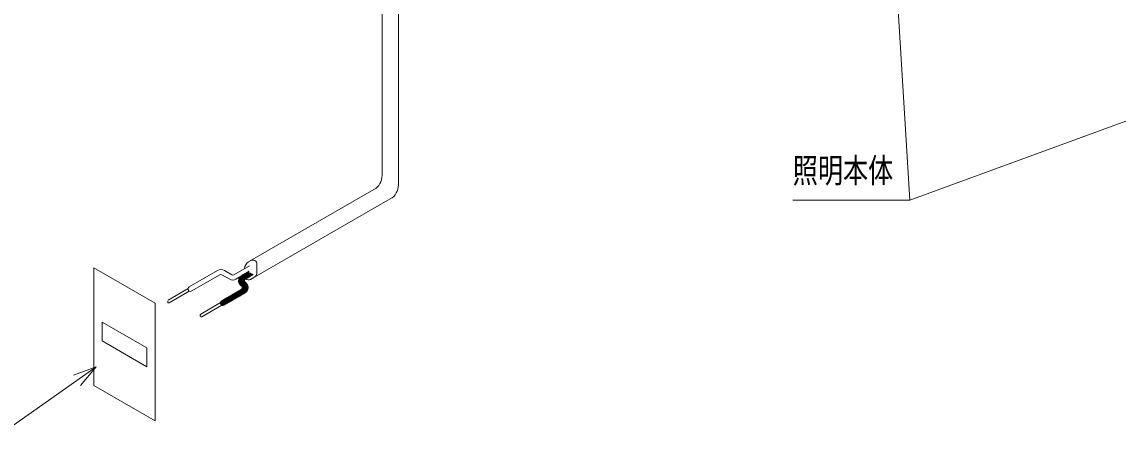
# Model space of a CAD drawing. Units: millimetres on the paper. Extents: x -305 to 305, y -152 to 152.
# Drawn here: x -193.4 to -64.2, y -4.7 to 45.6 of the extents above; entities that cross this region are included whole.
import ezdxf
from ezdxf.enums import TextEntityAlignment as Align

# ---------------------------------------------------------------- set-up
doc = ezdxf.new("R2010")
doc.units = ezdxf.units.MM
doc.layers.add('0-0_PV', color=7, linetype='Continuous', lineweight=9)
doc.layers.add('0-2_0', color=7, linetype='Continuous', lineweight=9)
doc.styles.add('ＭＳ ゴシック', font='')
doc.styles.get('ＭＳ ゴシック').set_extended_font_data('MS Gothic')

# ---------------------------------------------------------------- blocks, each defined once
blk = doc.blocks.new('_OPEN30')
at = {"layer": '0-2_0'}
blk.add_line((0, 0), (-1, 0), dxfattribs=at)
blk.add_lwpolyline([(-1, 0.2679), (0, 0), (-1, -0.2679)], dxfattribs=at)

msp = doc.modelspace()

# ---------------------------------------------------------------- linework, layer by layer
at = {"layer": '0-0_PV'}
for p, q in [((-151.031, 61.154), (-151.031, 27.558)), ((-149.111, 60.323), (-149.111, 26.449)), ((-149.111, 59.492), (-149.111, 26.449)), ((-88.933, 24.645), (-90.371, 48.374)), ((-166.636, 17.44), (-151.991, 25.895)), ((-166.128, 15.516), (-150.071, 24.787)), ((-166.645, 16.913), (-168.482, 15.852)), ((-166.743, 17.379), (-166.488, 17.525)), ((-165.768, 17.11), (-165.768, 16.14)), ((-184.951, 16.657), (-177.751, 12.5)), ((-184.951, 16.657), (-184.951, 2.801)), ((-170.409, 16.354), (-173.736, 14.433)), ((-170.409, 16.354), (-173.736, 14.433)), ((-170.121, 15.856), (-173.496, 13.907)), ((-170.121, 15.856), (-173.496, 13.907)), ((-169.881, 15.856), (-168.962, 15.325)), ((-169.593, 16.354), (-168.722, 15.852)), ((-166.826, 16.143), (-168.242, 15.325)), ((-167.916, 15.107), (-166.86, 16.163)), ((-167.916, 15.107), (-166.86, 16.163)), ((-167.913, 15.164), (-166.983, 16.094)), ((-167.913, 15.164), (-166.983, 16.094)), ((-167.911, 15.059), (-166.823, 16.146)), ((-167.911, 15.059), (-166.823, 16.146)), ((-167.911, 15.22), (-167.111, 16.02)), ((-167.911, 15.22), (-167.111, 16.02)), ((-167.903, 15.013), (-166.786, 16.129)), ((-167.903, 15.013), (-166.786, 16.129)), ((-167.9, 15.285), (-167.238, 15.946)), ((-167.9, 15.285), (-167.238, 15.946)), ((-167.894, 14.967), (-166.75, 16.112)), ((-167.894, 14.967), (-166.75, 16.112)), ((-167.884, 14.924), (-166.713, 16.095)), ((-167.884, 14.924), (-166.713, 16.095)), ((-167.879, 15.359), (-167.366, 15.873)), ((-167.879, 15.359), (-167.366, 15.873)), ((-167.868, 14.886), (-166.676, 16.078)), ((-167.868, 14.886), (-166.676, 16.078)), ((-167.852, 14.848), (-166.639, 16.061)), ((-167.852, 14.848), (-166.639, 16.061)), ((-167.843, 15.449), (-167.493, 15.799)), ((-167.843, 15.449), (-167.493, 15.799)), ((-167.836, 14.81), (-166.602, 16.044)), ((-167.836, 14.81), (-166.602, 16.044)), ((-167.818, 14.774), (-166.565, 16.027)), ((-167.818, 14.774), (-166.565, 16.027)), ((-166.865, 14.608), (-167.796, 15.538)), ((-166.865, 14.608), (-167.796, 15.538)), ((-167.795, 14.743), (-166.528, 16.01)), ((-167.795, 14.743), (-166.528, 16.01)), ((-167.773, 14.712), (-166.491, 15.993)), ((-167.773, 14.712), (-166.491, 15.993)), ((-167.185, 14.982), (-167.772, 15.569)), ((-167.185, 14.982), (-167.772, 15.569)), ((-167.237, 15.087), (-167.747, 15.597)), ((-167.237, 15.087), (-167.747, 15.597)), ((-167.735, 15.612), (-167.659, 15.688)), ((-167.735, 15.612), (-167.659, 15.688)), ((-167.243, 15.147), (-167.722, 15.626)), ((-167.243, 15.147), (-167.722, 15.626)), ((-167.237, 15.195), (-167.697, 15.655)), ((-167.237, 15.195), (-167.697, 15.655)), ((-167.222, 15.235), (-167.668, 15.681)), ((-167.222, 15.235), (-167.668, 15.681)), ((-167.203, 15.269), (-167.637, 15.703)), ((-167.203, 15.269), (-167.637, 15.703)), ((-167.18, 15.3), (-167.606, 15.726)), ((-167.18, 15.3), (-167.606, 15.726)), ((-167.151, 15.325), (-167.575, 15.749)), ((-167.151, 15.325), (-167.575, 15.749)), ((-166.673, 16.273), (-167.558, 15.762)), ((-166.862, 16.164), (-167.558, 15.762)), ((-167.121, 15.349), (-167.543, 15.771)), ((-167.121, 15.349), (-167.543, 15.771)), ((-167.087, 15.369), (-167.509, 15.79)), ((-167.087, 15.369), (-167.509, 15.79)), ((-167.053, 15.388), (-167.475, 15.81)), ((-167.053, 15.388), (-167.475, 15.81)), ((-167.019, 15.408), (-167.44, 15.83)), ((-167.019, 15.408), (-167.44, 15.83)), ((-166.985, 15.428), (-167.406, 15.849)), ((-166.985, 15.428), (-167.406, 15.849)), ((-166.95, 15.448), (-167.372, 15.869)), ((-166.95, 15.448), (-167.372, 15.869)), ((-166.916, 15.467), (-167.338, 15.889)), ((-166.916, 15.467), (-167.338, 15.889)), ((-166.882, 15.487), (-167.304, 15.909)), ((-166.882, 15.487), (-167.304, 15.909)), ((-166.848, 15.507), (-167.27, 15.928)), ((-166.848, 15.507), (-167.27, 15.928)), ((-166.814, 15.526), (-167.236, 15.948)), ((-166.814, 15.526), (-167.236, 15.948)), ((-166.78, 15.546), (-167.201, 15.968)), ((-166.78, 15.546), (-167.201, 15.968)), ((-166.746, 15.566), (-167.167, 15.988)), ((-166.746, 15.566), (-167.167, 15.988)), ((-166.711, 15.586), (-167.133, 16.007)), ((-166.711, 15.586), (-167.133, 16.007)), ((-166.22, 15.869), (-167.126, 15.346)), ((-166.22, 15.869), (-167.126, 15.346)), ((-166.677, 15.605), (-167.099, 16.027)), ((-166.677, 15.605), (-167.099, 16.027)), ((-166.643, 15.625), (-167.065, 16.047)), ((-166.643, 15.625), (-167.065, 16.047)), ((-166.609, 15.645), (-167.031, 16.066)), ((-166.609, 15.645), (-167.031, 16.066)), ((-167.027, 15.403), (-166.454, 15.977)), ((-167.027, 15.403), (-166.454, 15.977)), ((-166.575, 15.664), (-166.996, 16.086)), ((-166.575, 15.664), (-166.996, 16.086)), ((-166.541, 15.684), (-166.962, 16.106)), ((-166.541, 15.684), (-166.962, 16.106)), ((-166.506, 15.704), (-166.928, 16.126)), ((-166.506, 15.704), (-166.928, 16.126)), ((-166.9, 15.477), (-166.417, 15.96)), ((-166.9, 15.477), (-166.417, 15.96)), ((-166.472, 15.724), (-166.894, 16.145)), ((-166.472, 15.724), (-166.894, 16.145)), ((-166.438, 15.743), (-166.855, 16.16)), ((-166.438, 15.743), (-166.855, 16.16)), ((-166.772, 15.55), (-166.38, 15.943)), ((-166.772, 15.55), (-166.38, 15.943)), ((-166.404, 15.763), (-166.756, 16.115)), ((-166.404, 15.763), (-166.756, 16.115)), ((-166.37, 15.783), (-166.656, 16.069)), ((-166.37, 15.783), (-166.656, 16.069)), ((-166.645, 15.624), (-166.343, 15.926)), ((-166.645, 15.624), (-166.343, 15.926)), ((-166.336, 15.803), (-166.557, 16.024)), ((-166.336, 15.803), (-166.557, 16.024)), ((-166.517, 15.698), (-166.306, 15.909)), ((-166.517, 15.698), (-166.306, 15.909)), ((-166.503, 15.3), (-166.128, 15.516)), ((-166.301, 15.822), (-166.457, 15.978)), ((-166.301, 15.822), (-166.457, 15.978)), ((-166.39, 15.771), (-166.269, 15.892)), ((-166.39, 15.771), (-166.269, 15.892)), ((-166.267, 15.842), (-166.358, 15.932)), ((-166.267, 15.842), (-166.358, 15.932)), ((-166.262, 15.845), (-166.232, 15.875)), ((-166.262, 15.845), (-166.232, 15.875)), ((-166.233, 15.862), (-166.258, 15.887)), ((-166.233, 15.862), (-166.258, 15.887)), ((-173.856, 14.226), (-176.196, 12.875)), ((-173.856, 14.226), (-176.196, 12.875)), ((-173.856, 14.115), (-173.856, 14.226)), ((-173.856, 14.115), (-173.856, 14.226)), ((-169.063, 12.613), (-166.937, 14.739)), ((-169.063, 12.613), (-166.937, 14.739)), ((-168.936, 12.687), (-166.915, 14.707)), ((-168.936, 12.687), (-166.915, 14.707)), ((-168.808, 12.76), (-166.897, 14.671)), ((-168.808, 12.76), (-166.897, 14.671)), ((-168.681, 12.834), (-166.879, 14.635)), ((-168.681, 12.834), (-166.879, 14.635)), ((-168.553, 12.907), (-166.861, 14.6)), ((-168.553, 12.907), (-166.861, 14.6)), ((-168.426, 12.981), (-166.847, 14.559)), ((-168.426, 12.981), (-166.847, 14.559)), ((-168.298, 13.055), (-166.836, 14.517)), ((-168.298, 13.055), (-166.836, 14.517)), ((-168.171, 13.128), (-166.824, 14.475)), ((-168.171, 13.128), (-166.824, 14.475)), ((-168.043, 13.202), (-166.816, 14.429)), ((-168.043, 13.202), (-166.816, 14.429)), ((-167.916, 13.275), (-166.813, 14.378)), ((-167.916, 13.275), (-166.813, 14.378)), ((-166.862, 14.066), (-167.915, 15.119)), ((-166.862, 14.066), (-167.915, 15.119)), ((-166.848, 14.105), (-167.913, 15.171)), ((-166.848, 14.105), (-167.913, 15.171)), ((-166.834, 14.145), (-167.911, 15.222)), ((-166.834, 14.145), (-167.911, 15.222)), ((-166.876, 14.026), (-167.911, 15.061)), ((-166.876, 14.026), (-167.911, 15.061)), ((-166.824, 14.19), (-167.904, 15.27)), ((-166.824, 14.19), (-167.904, 15.27)), ((-166.896, 13.992), (-167.9, 14.996)), ((-166.896, 13.992), (-167.9, 14.996)), ((-166.818, 14.237), (-167.893, 15.312)), ((-166.818, 14.237), (-167.893, 15.312)), ((-166.916, 13.958), (-167.886, 14.928)), ((-166.916, 13.958), (-167.886, 14.928)), ((-166.811, 14.284), (-167.881, 15.354)), ((-166.811, 14.284), (-167.881, 15.354)), ((-166.81, 14.337), (-167.869, 15.396)), ((-166.81, 14.337), (-167.869, 15.396)), ((-166.814, 14.395), (-167.852, 15.433)), ((-166.814, 14.395), (-167.852, 15.433)), ((-166.936, 13.925), (-167.847, 14.835)), ((-166.936, 13.925), (-167.847, 14.835)), ((-166.819, 14.454), (-167.833, 15.468)), ((-166.819, 14.454), (-167.833, 15.468)), ((-166.839, 14.528), (-167.814, 15.503)), ((-166.839, 14.528), (-167.814, 15.503)), ((-167.788, 13.349), (-166.81, 14.328)), ((-167.788, 13.349), (-166.81, 14.328)), ((-167.609, 14.544), (-167.762, 14.696)), ((-167.609, 14.544), (-167.762, 14.696)), ((-167.75, 14.68), (-167.237, 15.194)), ((-167.75, 14.68), (-167.237, 15.194)), ((-167.726, 14.65), (-167.245, 15.131)), ((-167.726, 14.65), (-167.245, 15.131)), ((-167.698, 14.625), (-167.236, 15.086)), ((-167.698, 14.625), (-167.236, 15.086)), ((-167.67, 14.599), (-167.226, 15.043)), ((-167.67, 14.599), (-167.226, 15.043)), ((-167.661, 13.423), (-166.813, 14.271)), ((-167.661, 13.423), (-166.813, 14.271)), ((-167.642, 14.573), (-167.205, 15.01)), ((-167.642, 14.573), (-167.205, 15.01)), ((-167.614, 14.548), (-167.183, 14.978)), ((-167.614, 14.548), (-167.183, 14.978)), ((-167.583, 14.524), (-167.154, 14.953)), ((-167.583, 14.524), (-167.154, 14.953)), ((-167.553, 14.501), (-167.122, 14.931)), ((-167.553, 14.501), (-167.122, 14.931)), ((-167.529, 14.471), (-167.092, 14.907)), ((-167.529, 14.471), (-167.092, 14.907)), ((-166.958, 13.892), (-167.516, 14.45)), ((-166.958, 13.892), (-167.516, 14.45)), ((-167.512, 14.218), (-166.961, 14.769)), ((-167.512, 14.218), (-166.961, 14.769)), ((-167.508, 14.438), (-167.064, 14.881)), ((-167.508, 14.438), (-167.064, 14.881)), ((-167.063, 13.782), (-167.507, 14.226)), ((-167.063, 13.782), (-167.507, 14.226)), ((-167.493, 14.399), (-167.036, 14.856)), ((-167.493, 14.399), (-167.036, 14.856)), ((-167.035, 13.808), (-167.491, 14.264)), ((-167.035, 13.808), (-167.491, 14.264)), ((-167.486, 14.298), (-166.985, 14.799)), ((-167.486, 14.298), (-166.985, 14.799)), ((-166.984, 13.864), (-167.486, 14.366)), ((-166.984, 13.864), (-167.486, 14.366)), ((-167.009, 13.836), (-167.484, 14.311)), ((-167.009, 13.836), (-167.484, 14.311)), ((-167.483, 14.354), (-167.009, 14.829)), ((-167.483, 14.354), (-167.009, 14.829)), ((-166.92, 14.717), (-167.164, 14.961)), ((-166.92, 14.717), (-167.164, 14.961)), ((-173.736, 13.907), (-176.076, 12.556)), ((-173.736, 13.907), (-176.076, 12.556)), ((-170.033, 12.505), (-169.529, 13.009)), ((-170.033, 12.505), (-169.529, 13.009)), ((-170.033, 12.559), (-169.657, 12.935)), ((-170.033, 12.559), (-169.657, 12.935)), ((-170.03, 12.454), (-169.402, 13.083)), ((-170.03, 12.454), (-169.402, 13.083)), ((-170.022, 12.408), (-169.274, 13.156)), ((-170.022, 12.408), (-169.274, 13.156)), ((-170.008, 12.368), (-169.147, 13.23)), ((-170.008, 12.368), (-169.147, 13.23)), ((-169.988, 12.334), (-169.019, 13.303)), ((-169.988, 12.334), (-169.019, 13.303)), ((-169.965, 12.304), (-168.892, 13.377)), ((-169.965, 12.304), (-168.892, 13.377)), ((-169.935, 12.279), (-168.764, 13.451)), ((-169.935, 12.279), (-168.764, 13.451)), ((-167.6, 14.123), (-169.913, 12.787)), ((-167.6, 14.123), (-169.913, 12.787)), ((-169.904, 12.257), (-168.637, 13.524)), ((-169.904, 12.257), (-168.637, 13.524)), ((-169.864, 12.243), (-168.509, 13.598)), ((-169.864, 12.243), (-168.509, 13.598)), ((-169.821, 12.232), (-168.382, 13.671)), ((-169.821, 12.232), (-168.382, 13.671)), ((-169.767, 12.232), (-168.254, 13.745)), ((-169.767, 12.232), (-168.254, 13.745)), ((-169.691, 12.254), (-168.127, 13.819)), ((-169.691, 12.254), (-168.127, 13.819)), ((-167.168, 13.707), (-169.673, 12.261)), ((-167.168, 13.707), (-169.673, 12.261)), ((-169.24, 12.511), (-169.662, 12.932)), ((-169.24, 12.511), (-169.662, 12.932)), ((-169.206, 12.53), (-169.628, 12.952)), ((-169.206, 12.53), (-169.628, 12.952)), ((-169.172, 12.55), (-169.594, 12.972)), ((-169.172, 12.55), (-169.594, 12.972)), ((-169.573, 12.318), (-167.999, 13.892)), ((-169.573, 12.318), (-167.999, 13.892)), ((-169.138, 12.57), (-169.559, 12.992)), ((-169.138, 12.57), (-169.559, 12.992)), ((-169.104, 12.59), (-169.525, 13.011)), ((-169.104, 12.59), (-169.525, 13.011)), ((-169.069, 12.609), (-169.491, 13.031)), ((-169.069, 12.609), (-169.491, 13.031)), ((-169.035, 12.629), (-169.457, 13.051)), ((-169.035, 12.629), (-169.457, 13.051)), ((-169.446, 12.392), (-167.872, 13.966)), ((-169.446, 12.392), (-167.872, 13.966)), ((-169.001, 12.649), (-169.423, 13.07)), ((-169.001, 12.649), (-169.423, 13.07)), ((-168.967, 12.669), (-169.389, 13.09)), ((-168.967, 12.669), (-169.389, 13.09)), ((-168.933, 12.688), (-169.354, 13.11)), ((-168.933, 12.688), (-169.354, 13.11)), ((-168.899, 12.708), (-169.32, 13.13)), ((-168.899, 12.708), (-169.32, 13.13)), ((-169.318, 12.466), (-167.745, 14.039)), ((-169.318, 12.466), (-167.745, 14.039)), ((-168.864, 12.728), (-169.286, 13.149)), ((-168.864, 12.728), (-169.286, 13.149)), ((-168.83, 12.747), (-169.252, 13.169)), ((-168.83, 12.747), (-169.252, 13.169)), ((-168.796, 12.767), (-169.218, 13.189)), ((-168.796, 12.767), (-169.218, 13.189)), ((-169.191, 12.539), (-167.617, 14.113)), ((-169.191, 12.539), (-167.617, 14.113)), ((-168.762, 12.787), (-169.184, 13.208)), ((-168.762, 12.787), (-169.184, 13.208)), ((-168.728, 12.807), (-169.149, 13.228)), ((-168.728, 12.807), (-169.149, 13.228)), ((-168.694, 12.826), (-169.115, 13.248)), ((-168.694, 12.826), (-169.115, 13.248)), ((-168.659, 12.846), (-169.081, 13.268)), ((-168.659, 12.846), (-169.081, 13.268)), ((-168.625, 12.866), (-169.047, 13.287)), ((-168.625, 12.866), (-169.047, 13.287)), ((-168.591, 12.885), (-169.013, 13.307)), ((-168.591, 12.885), (-169.013, 13.307)), ((-168.557, 12.905), (-168.979, 13.327)), ((-168.557, 12.905), (-168.979, 13.327)), ((-168.523, 12.925), (-168.944, 13.347)), ((-168.523, 12.925), (-168.944, 13.347)), ((-168.489, 12.945), (-168.91, 13.366)), ((-168.489, 12.945), (-168.91, 13.366)), ((-168.455, 12.964), (-168.876, 13.386)), ((-168.455, 12.964), (-168.876, 13.386)), ((-168.42, 12.984), (-168.842, 13.406)), ((-168.42, 12.984), (-168.842, 13.406)), ((-168.386, 13.004), (-168.808, 13.425)), ((-168.386, 13.004), (-168.808, 13.425)), ((-168.352, 13.024), (-168.774, 13.445)), ((-168.352, 13.024), (-168.774, 13.445)), ((-168.318, 13.043), (-168.74, 13.465)), ((-168.318, 13.043), (-168.74, 13.465)), ((-168.284, 13.063), (-168.705, 13.485)), ((-168.284, 13.063), (-168.705, 13.485)), ((-168.25, 13.083), (-168.671, 13.504)), ((-168.25, 13.083), (-168.671, 13.504)), ((-168.215, 13.102), (-168.637, 13.524)), ((-168.215, 13.102), (-168.637, 13.524)), ((-168.181, 13.122), (-168.603, 13.544)), ((-168.181, 13.122), (-168.603, 13.544)), ((-168.147, 13.142), (-168.569, 13.563)), ((-168.147, 13.142), (-168.569, 13.563)), ((-168.113, 13.162), (-168.535, 13.583)), ((-168.113, 13.162), (-168.535, 13.583)), ((-168.079, 13.181), (-168.5, 13.603)), ((-168.079, 13.181), (-168.5, 13.603)), ((-168.045, 13.201), (-168.466, 13.623)), ((-168.045, 13.201), (-168.466, 13.623)), ((-168.01, 13.221), (-168.432, 13.642)), ((-168.01, 13.221), (-168.432, 13.642)), ((-167.976, 13.24), (-168.398, 13.662)), ((-167.976, 13.24), (-168.398, 13.662)), ((-167.942, 13.26), (-168.364, 13.682)), ((-167.942, 13.26), (-168.364, 13.682)), ((-167.908, 13.28), (-168.33, 13.702)), ((-167.908, 13.28), (-168.33, 13.702)), ((-167.874, 13.3), (-168.295, 13.721)), ((-167.874, 13.3), (-168.295, 13.721)), ((-167.84, 13.319), (-168.261, 13.741)), ((-167.84, 13.319), (-168.261, 13.741)), ((-167.805, 13.339), (-168.227, 13.761)), ((-167.805, 13.339), (-168.227, 13.761)), ((-167.771, 13.359), (-168.193, 13.78)), ((-167.771, 13.359), (-168.193, 13.78)), ((-167.737, 13.379), (-168.159, 13.8)), ((-167.737, 13.379), (-168.159, 13.8)), ((-167.703, 13.398), (-168.125, 13.82)), ((-167.703, 13.398), (-168.125, 13.82)), ((-167.669, 13.418), (-168.091, 13.84)), ((-167.669, 13.418), (-168.091, 13.84)), ((-167.635, 13.438), (-168.056, 13.859)), ((-167.635, 13.438), (-168.056, 13.859)), ((-167.601, 13.457), (-168.022, 13.879)), ((-167.601, 13.457), (-168.022, 13.879)), ((-167.566, 13.477), (-167.988, 13.899)), ((-167.566, 13.477), (-167.988, 13.899)), ((-167.532, 13.497), (-167.954, 13.918)), ((-167.532, 13.497), (-167.954, 13.918)), ((-167.498, 13.517), (-167.92, 13.938)), ((-167.498, 13.517), (-167.92, 13.938)), ((-167.464, 13.536), (-167.886, 13.958)), ((-167.464, 13.536), (-167.886, 13.958)), ((-167.43, 13.556), (-167.851, 13.978)), ((-167.43, 13.556), (-167.851, 13.978)), ((-167.396, 13.576), (-167.817, 13.997)), ((-167.396, 13.576), (-167.817, 13.997)), ((-167.361, 13.595), (-167.783, 14.017)), ((-167.361, 13.595), (-167.783, 14.017)), ((-167.327, 13.615), (-167.749, 14.037)), ((-167.327, 13.615), (-167.749, 14.037)), ((-167.293, 13.635), (-167.715, 14.057)), ((-167.293, 13.635), (-167.715, 14.057)), ((-167.259, 13.655), (-167.681, 14.076)), ((-167.259, 13.655), (-167.681, 14.076)), ((-167.225, 13.674), (-167.646, 14.096)), ((-167.225, 13.674), (-167.646, 14.096)), ((-167.191, 13.694), (-167.612, 14.116)), ((-167.191, 13.694), (-167.612, 14.116)), ((-167.157, 13.715), (-167.581, 14.139)), ((-167.157, 13.715), (-167.581, 14.139)), ((-167.126, 13.737), (-167.552, 14.163)), ((-167.126, 13.737), (-167.552, 14.163)), ((-167.533, 13.496), (-166.822, 14.208)), ((-167.533, 13.496), (-166.822, 14.208)), ((-167.095, 13.76), (-167.527, 14.192)), ((-167.095, 13.76), (-167.527, 14.192)), ((-167.406, 13.57), (-166.835, 14.14)), ((-167.406, 13.57), (-166.835, 14.14)), ((-167.278, 13.643), (-166.865, 14.057)), ((-167.278, 13.643), (-166.865, 14.057)), ((-167.142, 13.726), (-166.925, 13.943)), ((-167.142, 13.726), (-166.925, 13.943)), ((-177.751, 12.5), (-177.751, -1.356)), ((-176.256, 12.66), (-176.256, 12.771)), ((-170.033, 12.579), (-172.373, 11.228)), ((-170.033, 12.579), (-172.373, 11.228)), ((-169.913, 12.261), (-172.253, 10.91)), ((-169.913, 12.261), (-172.253, 10.91)), ((-170.033, 12.469), (-170.033, 12.579)), ((-170.033, 12.469), (-170.033, 12.579)), ((-169.725, 12.242), (-170.033, 12.549)), ((-169.725, 12.242), (-170.033, 12.549)), ((-169.77, 12.232), (-170.033, 12.495)), ((-169.77, 12.232), (-170.033, 12.495)), ((-169.686, 12.256), (-170.029, 12.6)), ((-169.686, 12.256), (-170.029, 12.6)), ((-169.824, 12.232), (-170.027, 12.436)), ((-169.824, 12.232), (-170.027, 12.436)), ((-170.026, 12.62), (-169.784, 12.862)), ((-170.026, 12.62), (-169.784, 12.862)), ((-169.65, 12.274), (-170.021, 12.645)), ((-169.65, 12.274), (-170.021, 12.645)), ((-169.616, 12.294), (-170.006, 12.684)), ((-169.616, 12.294), (-170.006, 12.684)), ((-169.902, 12.257), (-170, 12.355)), ((-169.902, 12.257), (-170, 12.355)), ((-169.992, 12.708), (-169.912, 12.788)), ((-169.992, 12.708), (-169.912, 12.788)), ((-169.582, 12.314), (-169.986, 12.718)), ((-169.582, 12.314), (-169.986, 12.718)), ((-169.548, 12.333), (-169.961, 12.747)), ((-169.548, 12.333), (-169.961, 12.747)), ((-169.513, 12.353), (-169.932, 12.771)), ((-169.513, 12.353), (-169.932, 12.771)), ((-169.479, 12.373), (-169.901, 12.794)), ((-169.479, 12.373), (-169.901, 12.794)), ((-169.445, 12.392), (-169.867, 12.814)), ((-169.445, 12.392), (-169.867, 12.814)), ((-169.411, 12.412), (-169.833, 12.834)), ((-169.411, 12.412), (-169.833, 12.834)), ((-169.377, 12.432), (-169.798, 12.854)), ((-169.377, 12.432), (-169.798, 12.854)), ((-169.343, 12.452), (-169.764, 12.873)), ((-169.343, 12.452), (-169.764, 12.873)), ((-169.309, 12.471), (-169.73, 12.893)), ((-169.309, 12.471), (-169.73, 12.893)), ((-169.274, 12.491), (-169.696, 12.913)), ((-169.274, 12.491), (-169.696, 12.913)), ((-172.433, 11.014), (-172.433, 11.124)), ((-172.433, 11.014), (-172.433, 11.124)), ((-183.991, 10.283), (-178.711, 7.235)), ((-183.991, 10.283), (-183.991, 8.066)), ((-183.991, 8.066), (-178.711, 5.018)), ((-178.711, 7.235), (-178.711, 5.018)), ((-184.951, 2.801), (-177.751, -1.356))]:
    msp.add_line(p, q, dxfattribs=at)
for points in [[(-102.709, 24.645), (-88.933, 24.645), (-63.533, 33.942)], [(-167.168, 13.707), (-167.05, 13.792), (-166.951, 13.899), (-166.877, 14.023), (-166.828, 14.16), (-166.808, 14.304), (-166.817, 14.449), (-166.856, 14.589), (-166.921, 14.719), (-167.011, 14.833), (-167.106, 14.92), (-167.177, 14.97), (-167.226, 15.042), (-167.246, 15.127), (-167.234, 15.213), (-167.192, 15.29), (-167.126, 15.346), (-166.22, 15.869), (-166.862, 16.164), (-167.558, 15.762), (-167.687, 15.667), (-167.791, 15.546), (-167.867, 15.405), (-167.909, 15.251), (-167.917, 15.092), (-167.889, 14.935), (-167.827, 14.787), (-167.734, 14.657), (-167.61, 14.544), (-167.542, 14.492), (-167.497, 14.42), (-167.48, 14.337), (-167.493, 14.252), (-167.535, 14.178), (-167.6, 14.123), (-169.913, 12.787), (-169.977, 12.734), (-170.019, 12.661), (-170.033, 12.579), (-170.033, 12.469)], [(-167.168, 13.707), (-167.05, 13.792), (-166.951, 13.899), (-166.877, 14.023), (-166.828, 14.16), (-166.808, 14.304), (-166.817, 14.449), (-166.856, 14.589), (-166.921, 14.719), (-167.011, 14.833), (-167.106, 14.92), (-167.177, 14.97), (-167.226, 15.042), (-167.246, 15.127), (-167.234, 15.213), (-167.192, 15.29), (-167.126, 15.346), (-166.22, 15.869), (-166.862, 16.164), (-167.558, 15.762), (-167.687, 15.667), (-167.791, 15.546), (-167.867, 15.405), (-167.909, 15.251), (-167.917, 15.092), (-167.889, 14.935), (-167.827, 14.787), (-167.734, 14.657), (-167.61, 14.544), (-167.542, 14.492), (-167.497, 14.42), (-167.48, 14.337), (-167.493, 14.252), (-167.535, 14.178), (-167.6, 14.123), (-169.913, 12.787), (-169.977, 12.734), (-170.019, 12.661), (-170.033, 12.579), (-170.033, 12.469)], [(-170.033, 12.469), (-170.019, 12.386), (-169.977, 12.314), (-169.913, 12.261), (-169.835, 12.232), (-169.751, 12.232), (-169.673, 12.261), (-167.168, 13.707)], [(-170.033, 12.469), (-170.019, 12.386), (-169.977, 12.314), (-169.913, 12.261), (-169.835, 12.232), (-169.751, 12.232), (-169.673, 12.261), (-167.168, 13.707)], [(-216.975, -4.69), (-198.47, -4.69), (-186.94, 3.406)]]:
    msp.add_lwpolyline(points, dxfattribs=at)
for centre, radius, start, end in [((-152.951, 27.558), 1.92, 300, 0), ((-151.031, 26.449), 1.92, 300, 0), ((-166.263, 16.547), 0.96, 120, 178.07859), ((-166.248, 17.11), 0.48, 0, 120), ((-170.001, 15.648), 0.816, 59.99997, 120.00024), ((-170.001, 15.648), 0.24, 60.00035, 120.0004), ((-168.602, 16.06), 0.24, 240.00009, 299.99943), ((-167.198, 15.138), 0.72, 120.00018, 234.64976), ((-167.198, 15.138), 0.72, 120.00018, 234.64976), ((-166.488, 16.14), 0.72, 300, 0), ((-173.616, 14.226), 0.24, 119.99958, 179.9991), ((-173.616, 14.226), 0.24, 119.99958, 179.9991), ((-168.602, 15.949), 0.72, 239.99982, 299.99976), ((-167.72, 14.331), 0.24, 299.99932, 62.80066), ((-167.72, 14.331), 0.24, 299.99932, 62.80066), ((-167.006, 15.138), 0.24, 120.00073, 245.34468), ((-167.006, 15.138), 0.24, 120.00073, 245.34468), ((-167.528, 14.331), 0.72, 299.99976, 55.76425), ((-167.528, 14.331), 0.72, 299.99976, 55.76425), ((-166.743, 15.716), 0.48, 224.42189, 300), ((-173.616, 14.115), 0.24, 179.99965, 300.00013), ((-173.616, 14.115), 0.24, 179.99965, 300.00013), ((-176.136, 12.66), 0.12, 179.99763, 300.00117), ((-169.793, 12.579), 0.24, 119.99958, 179.9991), ((-169.793, 12.579), 0.24, 119.99958, 179.9991), ((-169.793, 12.469), 0.24, 179.99965, 300.00013), ((-169.793, 12.469), 0.24, 179.99965, 300.00013), ((-172.313, 11.124), 0.12, 119.99969, 179.99935), ((-172.313, 11.124), 0.12, 119.99969, 179.99935), ((-172.313, 11.014), 0.12, 179.99763, 300.00117), ((-172.313, 11.014), 0.12, 179.99763, 300.00117)]:
    msp.add_arc(centre, radius, start, end, dxfattribs=at)

# ---------------------------------------------------------------- block references
at = {"layer": '0-0_PV', "xscale": 2.77, "yscale": 2.77, "rotation": 35.072}
msp.add_blockref('_OPEN30', (-184.673, 4.997), dxfattribs=at)

# ---------------------------------------------------------------- texts
at = {"layer": '0-0_PV', "style": 'ＭＳ ゴシック', "width": 0.75}
msp.add_text('照明本体', height=2.889, dxfattribs=at).set_placement((-102.709, 25.838), align=Align.BOTTOM_LEFT)

doc.saveas('drawing.dxf')
